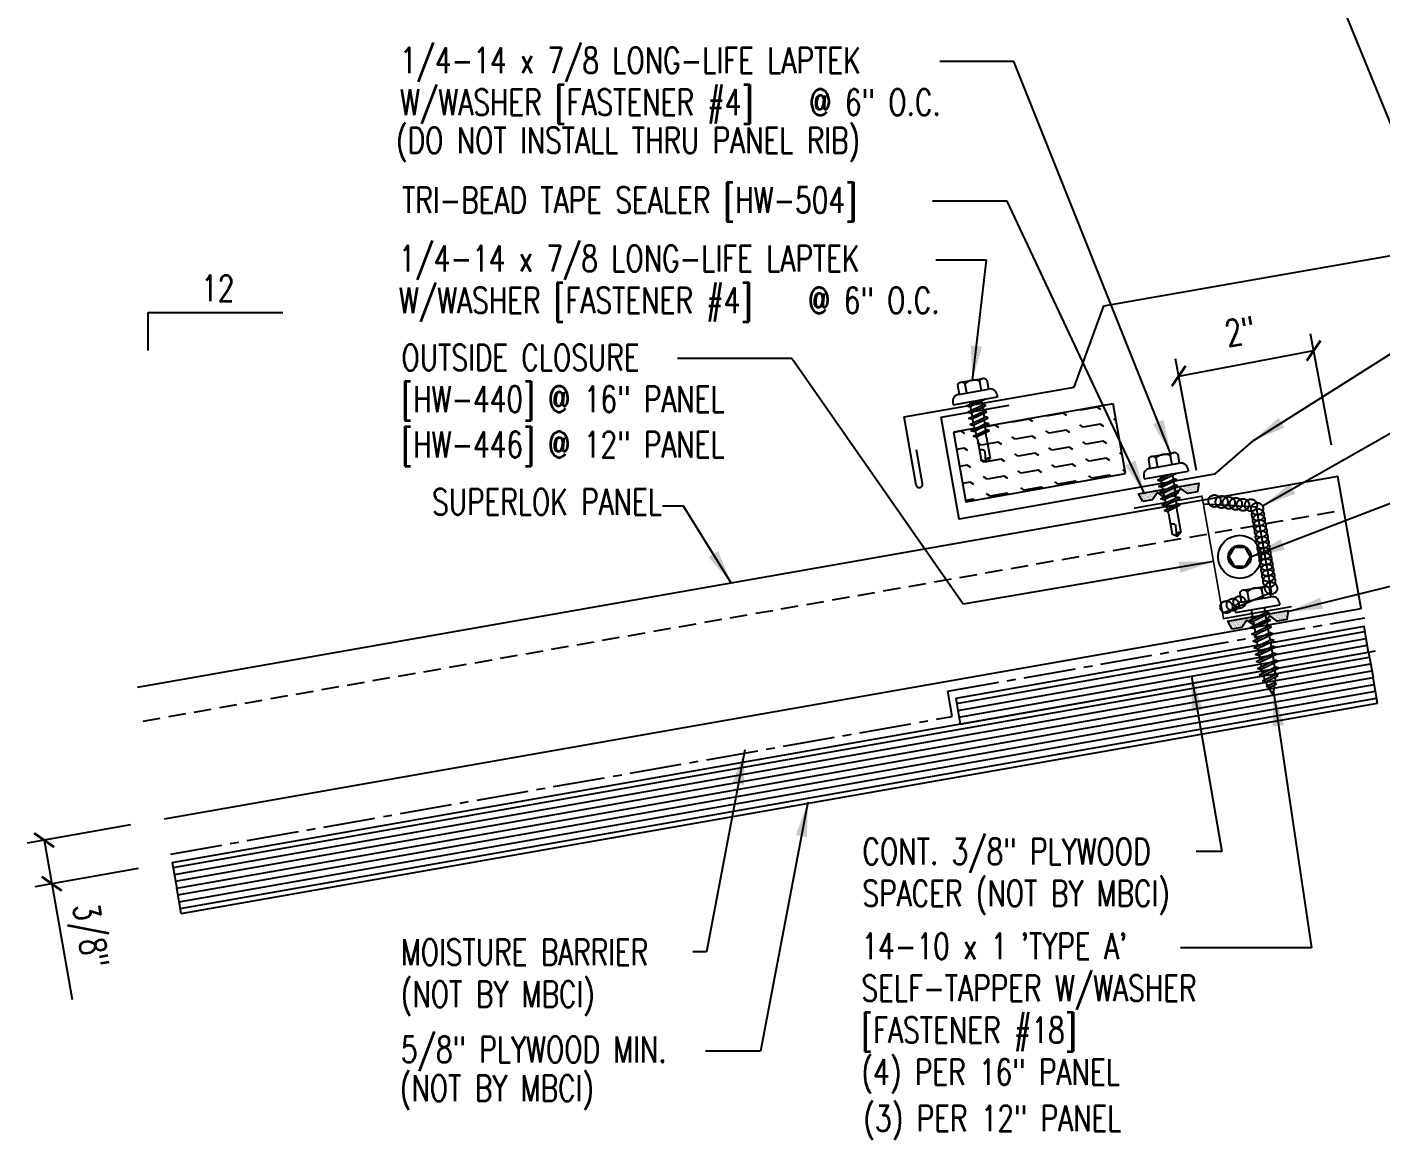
# Model space of a CAD drawing. Header units: inches. Extents: x 7.6 to 41.3, y 10.5 to 35.
# Drawn here: x 7.6 to 27.19, y 10.54 to 26.64 of the extents above; entities that cross this region are included whole.
import ezdxf
from ezdxf.enums import TextEntityAlignment as Align

# ---------------------------------------------------------------- set-up
doc = ezdxf.new("R2010")
doc.units = ezdxf.units.IN
doc.header["$MEASUREMENT"] = 0
for name, pattern in [('CENTER2', [1.125, 0.75, -0.125, 0.125, -0.125]), ('DASH2', [0.1875, 0.125, -0.0625]), ('DOT2', [0.125, 0, -0.125])]:
    doc.linetypes.add(name, pattern=pattern)
for name, color, linetype in [('BARRIER', 253, 'CENTER2'), ('CLO', 3, 'Continuous'), ('DIM', 2, 'Continuous'), ('FASTENER', 9, 'Continuous'), ('MARK', 1, 'Continuous'), ('PANEL', 11, 'Continuous'), ('SEALANT', 253, 'CENTER2'), ('TAPE', 8, 'Continuous'), ('TEXT', 2, 'Continuous'), ('THERMAL', 251, 'Continuous'), ('TRIM', 6, 'Continuous'), ('WOOD', 3, 'Continuous')]:
    doc.layers.add(name, color=color, linetype=linetype)
doc.styles.add('TEXT', font='SIMPLEX', dxfattribs={"width": 0.75, "height": 6})
doc.styles.add('TEXT1', font='ROMANS.shx', dxfattribs={"width": 0.75, "height": 0.375})
doc.dimstyles.new('DETAIL', dxfattribs={"dimscale": 4, "dimtxt": 0.375, "dimasz": 0.0625, "dimexe": 0.0625, "dimexo": 0.125, "dimgap": 0.0625, "dimtad": 1, "dimdec": 4, "dimzin": 3, "dimdsep": 46, "dimlunit": 4, "dimtxsty": 'TEXT1', "dimblk": 'ARCHTICK', "dimcen": 0.0625, "dimclrd": 7, "dimclre": 7, "dimclrt": 2, "dimadec": 0, "dimazin": 0, "dimtfac": 0.59375, "dimtdec": 4, "dimtmove": 0, "dimatfit": 3, "dimfxl": 0, "dimfrac": 2, "dimtolj": 1, "dimtzin": 3, "dimarcsym": 0})
doc.dimstyles.new('DETAIL$7', dxfattribs={"dimscale": 4, "dimtxt": 6, "dimasz": 0.125, "dimexe": 0.0625, "dimexo": 0.125, "dimgap": 0.0625, "dimtad": 1, "dimdec": 5, "dimzin": 3, "dimdsep": 46, "dimlunit": 4, "dimtxsty": 'TEXT', "dimblk": 'ARCHTICK', "dimcen": 0.0625, "dimclrd": 7, "dimclre": 7, "dimclrt": 2, "dimadec": 0, "dimazin": 0, "dimtfac": 0.666667, "dimtdec": 5, "dimtmove": 0, "dimatfit": 3, "dimfxl": 0, "dimfrac": 2, "dimtolj": 1, "dimtzin": 3, "dimarcsym": 0})

# ---------------------------------------------------------------- blocks, each defined once
blk = doc.blocks.new('MB_DW4')
at = {"layer": 'FASTENER'}
for p, q in [((-0.217, 0.305), (-0.217, 0.171)), ((-0.163, 0.337), (0.159, 0.337)), ((-0.108, 0.305), (-0.108, 0.171)), ((0.105, 0.305), (0.105, 0.171)), ((0.214, 0.305), (0.214, 0.171)), ((-0.326, 0.071), (-0.326, 0.037)), ((-0.326, 0.037), (0.322, 0.037)), ((-0.226, 0.171), (0.214, 0.171)), ((-0.141, -0.014), (0.037, 0.037)), ((-0.105, -0.034), (0.137, 0.035)), ((-0.088, 0.037), (-0.088, 0.001)), ((-0.088, 0.037), (0.085, 0.037)), ((0.085, 0.037), (0.134, 0.037)), ((0.085, 0.02), (0.085, -0.041)), ((0.137, 0.035), (0.134, 0.037)), ((0.322, 0.071), (0.322, 0.037)), ((-0.105, -0.034), (-0.141, -0.014)), ((-0.141, -0.105), (0.102, -0.036)), ((-0.105, -0.125), (-0.141, -0.105)), ((-0.141, -0.196), (0.102, -0.127)), ((-0.105, -0.216), (-0.141, -0.196)), ((-0.105, -0.125), (0.137, -0.056)), ((-0.105, -0.216), (0.137, -0.147)), ((-0.088, -0.029), (-0.088, -0.09)), ((-0.088, -0.12), (-0.088, -0.181)), ((0.085, -0.071), (0.085, -0.131)), ((0.085, -0.162), (0.085, -0.211)), ((0.137, -0.056), (0.102, -0.036)), ((0.137, -0.147), (0.102, -0.127)), ((-0.141, -0.287), (0.102, -0.217)), ((-0.105, -0.307), (-0.141, -0.287)), ((-0.141, -0.378), (0.102, -0.308)), ((-0.105, -0.398), (-0.141, -0.378)), ((-0.105, -0.307), (0.137, -0.238)), ((-0.105, -0.398), (0.137, -0.328)), ((-0.084, -0.27), (-0.088, -0.211)), ((-0.078, -0.36), (-0.082, -0.3)), ((-0.071, -0.449), (-0.075, -0.389)), ((0.071, -0.408), (0.075, -0.346)), ((0.077, -0.315), (0.082, -0.253)), ((0.084, -0.223), (0.085, -0.211)), ((0.137, -0.238), (0.102, -0.217)), ((0.137, -0.328), (0.102, -0.308)), ((-0.122, -0.463), (0.089, -0.403)), ((-0.086, -0.483), (-0.122, -0.463)), ((-0.086, -0.483), (0.124, -0.423)), ((-0.066, -0.516), (-0.069, -0.478)), ((-0.066, -0.516), (-0.066, -0.82)), ((0.063, -0.515), (0.068, -0.439)), ((0.063, -0.516), (0.063, -0.82)), ((0.124, -0.423), (0.089, -0.403)), ((-0.003, -0.854), (0.009, -0.714)), ((-0.002, -0.866), (-0.066, -0.82)), ((-0.002, -0.866), (0.063, -0.82))]:
    blk.add_line(p, q, dxfattribs=at)
for centre, radius, start, end in [((-0.163, 0.274), 0.0628, 29.8754, 150.1246), ((-0.002, 0.141), 0.196, 56.9974, 123.0026), ((0.159, 0.274), 0.0628, 29.8754, 150.1246), ((-0.226, 0.071), 0.1, 90, 180), ((0.222, 0.071), 0.1, 0, 90), ((0.073, -0.516), 0.01, 175.9484, 180), ((-0.036, -0.723), 0.0461, 11.1445, 130.906), ((0.039, -0.855), 0.0422, 55.4585, 194.8454)]:
    blk.add_arc(centre, radius, start, end, dxfattribs=at)
blk = doc.blocks.new('*X2')
at = {"color": 0}
for p, q in [((-0.434, 0.135), (-0.434, 0.135)), ((-0.434, 0.123), (-0.434, 0.123)), ((-0.422, 0.141), (-0.422, 0.141)), ((-0.422, 0.129), (-0.422, 0.129)), ((-0.422, 0.117), (-0.422, 0.117)), ((-0.422, 0.105), (-0.422, 0.105)), ((-0.422, 0.094), (-0.422, 0.094)), ((-0.422, 0.082), (-0.422, 0.082)), ((-0.41, 0.135), (-0.41, 0.135)), ((-0.41, 0.123), (-0.41, 0.123)), ((-0.41, 0.111), (-0.41, 0.111)), ((-0.41, 0.1), (-0.41, 0.1)), ((-0.41, 0.088), (-0.41, 0.088)), ((-0.41, 0.076), (-0.41, 0.076)), ((-0.41, 0.064), (-0.41, 0.064)), ((-0.41, 0.053), (-0.41, 0.053)), ((-0.41, 0.041), (-0.41, 0.041)), ((-0.398, 0.141), (-0.398, 0.141)), ((-0.398, 0.129), (-0.398, 0.129)), ((-0.398, 0.117), (-0.398, 0.117)), ((-0.398, 0.105), (-0.398, 0.105)), ((-0.398, 0.094), (-0.398, 0.094)), ((-0.398, 0.082), (-0.398, 0.082)), ((-0.398, 0.07), (-0.398, 0.07)), ((-0.398, 0.059), (-0.398, 0.059)), ((-0.398, 0.047), (-0.398, 0.047)), ((-0.398, 0.035), (-0.398, 0.035)), ((-0.398, 0.023), (-0.398, 0.023)), ((-0.387, 0.135), (-0.387, 0.135)), ((-0.387, 0.123), (-0.387, 0.123)), ((-0.387, 0.111), (-0.387, 0.111)), ((-0.387, 0.1), (-0.387, 0.1)), ((-0.387, 0.088), (-0.387, 0.088)), ((-0.387, 0.076), (-0.387, 0.076)), ((-0.387, 0.064), (-0.387, 0.064)), ((-0.387, 0.053), (-0.387, 0.053)), ((-0.387, 0.041), (-0.387, 0.041)), ((-0.387, 0.029), (-0.387, 0.029)), ((-0.375, 0.141), (-0.375, 0.141)), ((-0.375, 0.129), (-0.375, 0.129)), ((-0.375, 0.117), (-0.375, 0.117)), ((-0.375, 0.105), (-0.375, 0.105)), ((-0.375, 0.094), (-0.375, 0.094)), ((-0.375, 0.082), (-0.375, 0.082)), ((-0.375, 0.07), (-0.375, 0.07)), ((-0.375, 0.059), (-0.375, 0.059)), ((-0.375, 0.047), (-0.375, 0.047)), ((-0.375, 0.035), (-0.375, 0.035)), ((-0.375, 0.023), (-0.375, 0.023)), ((-0.363, 0.135), (-0.363, 0.135)), ((-0.363, 0.123), (-0.363, 0.123)), ((-0.363, 0.111), (-0.363, 0.111)), ((-0.363, 0.1), (-0.363, 0.1)), ((-0.363, 0.088), (-0.363, 0.088)), ((-0.363, 0.076), (-0.363, 0.076)), ((-0.363, 0.064), (-0.363, 0.064)), ((-0.363, 0.053), (-0.363, 0.053)), ((-0.363, 0.041), (-0.363, 0.041)), ((-0.363, 0.029), (-0.363, 0.029)), ((-0.352, 0.141), (-0.352, 0.141)), ((-0.352, 0.129), (-0.352, 0.129)), ((-0.352, 0.117), (-0.352, 0.117)), ((-0.352, 0.105), (-0.352, 0.105)), ((-0.352, 0.094), (-0.352, 0.094)), ((-0.352, 0.082), (-0.352, 0.082)), ((-0.352, 0.07), (-0.352, 0.07)), ((-0.352, 0.059), (-0.352, 0.059)), ((-0.352, 0.047), (-0.352, 0.047)), ((-0.352, 0.035), (-0.352, 0.035)), ((-0.352, 0.023), (-0.352, 0.023)), ((-0.34, 0.135), (-0.34, 0.135)), ((-0.34, 0.123), (-0.34, 0.123)), ((-0.34, 0.111), (-0.34, 0.111)), ((-0.34, 0.1), (-0.34, 0.1)), ((-0.34, 0.088), (-0.34, 0.088)), ((-0.34, 0.076), (-0.34, 0.076)), ((-0.34, 0.064), (-0.34, 0.064)), ((-0.34, 0.053), (-0.34, 0.053)), ((-0.34, 0.041), (-0.34, 0.041)), ((-0.34, 0.029), (-0.34, 0.029)), ((-0.328, 0.141), (-0.328, 0.141)), ((-0.328, 0.129), (-0.328, 0.129)), ((-0.328, 0.117), (-0.328, 0.117)), ((-0.328, 0.105), (-0.328, 0.105)), ((-0.328, 0.094), (-0.328, 0.094)), ((-0.328, 0.082), (-0.328, 0.082)), ((-0.328, 0.07), (-0.328, 0.07)), ((-0.328, 0.059), (-0.328, 0.059)), ((-0.328, 0.047), (-0.328, 0.047)), ((-0.328, 0.035), (-0.328, 0.035)), ((-0.328, 0.023), (-0.328, 0.023)), ((-0.316, 0.135), (-0.316, 0.135)), ((-0.316, 0.123), (-0.316, 0.123)), ((-0.316, 0.111), (-0.316, 0.111)), ((-0.316, 0.1), (-0.316, 0.1)), ((-0.316, 0.088), (-0.316, 0.088)), ((-0.316, 0.076), (-0.316, 0.076)), ((-0.316, 0.064), (-0.316, 0.064)), ((-0.316, 0.053), (-0.316, 0.053)), ((-0.316, 0.041), (-0.316, 0.041)), ((-0.316, 0.029), (-0.316, 0.029)), ((-0.305, 0.141), (-0.305, 0.141)), ((-0.305, 0.129), (-0.305, 0.129)), ((-0.305, 0.117), (-0.305, 0.117)), ((-0.305, 0.105), (-0.305, 0.105)), ((-0.305, 0.094), (-0.305, 0.094)), ((-0.305, 0.082), (-0.305, 0.082)), ((-0.305, 0.07), (-0.305, 0.07)), ((-0.305, 0.059), (-0.305, 0.059)), ((-0.305, 0.047), (-0.305, 0.047)), ((-0.305, 0.035), (-0.305, 0.035)), ((-0.305, 0.023), (-0.305, 0.023)), ((-0.293, 0.135), (-0.293, 0.135)), ((-0.293, 0.123), (-0.293, 0.123)), ((-0.293, 0.111), (-0.293, 0.111)), ((-0.293, 0.1), (-0.293, 0.1)), ((-0.293, 0.088), (-0.293, 0.088)), ((-0.293, 0.076), (-0.293, 0.076)), ((-0.293, 0.064), (-0.293, 0.064)), ((-0.293, 0.053), (-0.293, 0.053)), ((-0.293, 0.041), (-0.293, 0.041)), ((-0.293, 0.029), (-0.293, 0.029)), ((-0.281, 0.141), (-0.281, 0.141)), ((-0.281, 0.129), (-0.281, 0.129)), ((-0.281, 0.117), (-0.281, 0.117)), ((-0.281, 0.105), (-0.281, 0.105)), ((-0.281, 0.094), (-0.281, 0.094)), ((-0.281, 0.082), (-0.281, 0.082)), ((-0.281, 0.07), (-0.281, 0.07)), ((-0.281, 0.059), (-0.281, 0.059)), ((-0.281, 0.047), (-0.281, 0.047)), ((-0.281, 0.035), (-0.281, 0.035)), ((-0.281, 0.023), (-0.281, 0.023)), ((-0.27, 0.135), (-0.27, 0.135)), ((-0.27, 0.123), (-0.27, 0.123)), ((-0.27, 0.111), (-0.27, 0.111)), ((-0.27, 0.1), (-0.27, 0.1)), ((-0.27, 0.088), (-0.27, 0.088)), ((-0.27, 0.076), (-0.27, 0.076)), ((-0.27, 0.064), (-0.27, 0.064)), ((-0.27, 0.053), (-0.27, 0.053)), ((-0.27, 0.041), (-0.27, 0.041)), ((-0.27, 0.029), (-0.27, 0.029)), ((-0.258, 0.141), (-0.258, 0.141)), ((-0.258, 0.129), (-0.258, 0.129)), ((-0.258, 0.117), (-0.258, 0.117)), ((-0.258, 0.105), (-0.258, 0.105)), ((-0.258, 0.094), (-0.258, 0.094)), ((-0.258, 0.082), (-0.258, 0.082)), ((-0.258, 0.07), (-0.258, 0.07)), ((-0.258, 0.059), (-0.258, 0.059)), ((-0.258, 0.047), (-0.258, 0.047)), ((-0.258, 0.035), (-0.258, 0.035)), ((-0.258, 0.023), (-0.258, 0.023)), ((-0.246, 0.135), (-0.246, 0.135)), ((-0.246, 0.123), (-0.246, 0.123)), ((-0.246, 0.111), (-0.246, 0.111)), ((-0.246, 0.1), (-0.246, 0.1)), ((-0.246, 0.088), (-0.246, 0.088)), ((-0.246, 0.076), (-0.246, 0.076)), ((-0.246, 0.064), (-0.246, 0.064)), ((-0.246, 0.053), (-0.246, 0.053)), ((-0.246, 0.041), (-0.246, 0.041)), ((-0.234, 0.141), (-0.234, 0.141)), ((-0.234, 0.129), (-0.234, 0.129)), ((-0.234, 0.117), (-0.234, 0.117)), ((-0.234, 0.105), (-0.234, 0.105)), ((-0.234, 0.094), (-0.234, 0.094)), ((-0.234, 0.082), (-0.234, 0.082)), ((-0.234, 0.07), (-0.234, 0.07)), ((-0.234, 0.059), (-0.234, 0.059)), ((-0.234, 0.047), (-0.234, 0.047)), ((-0.223, 0.135), (-0.223, 0.135)), ((-0.223, 0.123), (-0.223, 0.123)), ((-0.223, 0.111), (-0.223, 0.111)), ((-0.223, 0.1), (-0.223, 0.1)), ((-0.223, 0.088), (-0.223, 0.088)), ((-0.223, 0.076), (-0.223, 0.076)), ((-0.223, 0.064), (-0.223, 0.064)), ((-0.211, 0.141), (-0.211, 0.141)), ((-0.211, 0.129), (-0.211, 0.129)), ((-0.211, 0.117), (-0.211, 0.117)), ((-0.211, 0.105), (-0.211, 0.105)), ((-0.211, 0.094), (-0.211, 0.094)), ((-0.211, 0.082), (-0.211, 0.082)), ((-0.211, 0.07), (-0.211, 0.07)), ((-0.199, 0.135), (-0.199, 0.135)), ((-0.199, 0.123), (-0.199, 0.123)), ((-0.199, 0.111), (-0.199, 0.111)), ((-0.199, 0.1), (-0.199, 0.1)), ((-0.199, 0.088), (-0.199, 0.088)), ((-0.188, 0.141), (-0.188, 0.141)), ((-0.188, 0.129), (-0.188, 0.129)), ((-0.188, 0.117), (-0.188, 0.117)), ((-0.188, 0.105), (-0.188, 0.105)), ((-0.188, 0.094), (-0.188, 0.094)), ((-0.176, 0.135), (-0.176, 0.135)), ((-0.176, 0.123), (-0.176, 0.123)), ((-0.176, 0.111), (-0.176, 0.111)), ((-0.164, 0.141), (-0.164, 0.141)), ((-0.164, 0.129), (-0.164, 0.129)), ((-0.164, 0.117), (-0.164, 0.117)), ((-0.164, 0.105), (-0.164, 0.105)), ((-0.152, 0.135), (-0.152, 0.135)), ((-0.152, 0.123), (-0.152, 0.123)), ((-0.152, 0.111), (-0.152, 0.111)), ((-0.152, 0.1), (-0.152, 0.1)), ((-0.141, 0.141), (-0.141, 0.141)), ((-0.141, 0.129), (-0.141, 0.129)), ((-0.141, 0.117), (-0.141, 0.117)), ((-0.141, 0.105), (-0.141, 0.105)), ((-0.141, 0.094), (-0.141, 0.094)), ((-0.141, 0.082), (-0.141, 0.082)), ((-0.129, 0.135), (-0.129, 0.135)), ((-0.129, 0.123), (-0.129, 0.123)), ((-0.129, 0.111), (-0.129, 0.111)), ((-0.129, 0.1), (-0.129, 0.1)), ((-0.129, 0.088), (-0.129, 0.088)), ((-0.129, 0.076), (-0.129, 0.076)), ((-0.117, 0.141), (-0.117, 0.141)), ((-0.117, 0.129), (-0.117, 0.129)), ((-0.117, 0.117), (-0.117, 0.117)), ((-0.117, 0.105), (-0.117, 0.105)), ((-0.117, 0.094), (-0.117, 0.094)), ((-0.117, 0.082), (-0.117, 0.082)), ((-0.117, 0.07), (-0.117, 0.07)), ((-0.117, 0.059), (-0.117, 0.059)), ((-0.105, 0.135), (-0.105, 0.135)), ((-0.105, 0.123), (-0.105, 0.123)), ((-0.105, 0.111), (-0.105, 0.111)), ((-0.105, 0.1), (-0.105, 0.1)), ((-0.105, 0.088), (-0.105, 0.088)), ((-0.105, 0.076), (-0.105, 0.076)), ((-0.105, 0.064), (-0.105, 0.064)), ((-0.105, 0.053), (-0.105, 0.053)), ((-0.094, 0.141), (-0.094, 0.141)), ((-0.094, 0.129), (-0.094, 0.129)), ((-0.094, 0.117), (-0.094, 0.117)), ((-0.094, 0.105), (-0.094, 0.105)), ((-0.094, 0.094), (-0.094, 0.094)), ((-0.094, 0.082), (-0.094, 0.082)), ((-0.094, 0.07), (-0.094, 0.07)), ((-0.094, 0.059), (-0.094, 0.059)), ((-0.094, 0.047), (-0.094, 0.047)), ((-0.094, 0.035), (-0.094, 0.035)), ((-0.082, 0.135), (-0.082, 0.135)), ((-0.082, 0.123), (-0.082, 0.123)), ((-0.082, 0.111), (-0.082, 0.111)), ((-0.082, 0.1), (-0.082, 0.1)), ((-0.082, 0.088), (-0.082, 0.088)), ((-0.082, 0.076), (-0.082, 0.076)), ((-0.082, 0.064), (-0.082, 0.064)), ((-0.082, 0.053), (-0.082, 0.053)), ((-0.082, 0.041), (-0.082, 0.041)), ((-0.082, 0.029), (-0.082, 0.029)), ((-0.07, 0.141), (-0.07, 0.141)), ((-0.07, 0.129), (-0.07, 0.129)), ((-0.07, 0.117), (-0.07, 0.117)), ((-0.07, 0.105), (-0.07, 0.105)), ((-0.07, 0.094), (-0.07, 0.094)), ((-0.07, 0.082), (-0.07, 0.082)), ((-0.07, 0.07), (-0.07, 0.07)), ((-0.07, 0.059), (-0.07, 0.059)), ((-0.07, 0.047), (-0.07, 0.047)), ((-0.07, 0.035), (-0.07, 0.035)), ((-0.07, 0.023), (-0.07, 0.023)), ((-0.059, 0.135), (-0.059, 0.135)), ((-0.059, 0.123), (-0.059, 0.123)), ((-0.059, 0.111), (-0.059, 0.111)), ((-0.059, 0.1), (-0.059, 0.1)), ((-0.059, 0.088), (-0.059, 0.088)), ((-0.059, 0.076), (-0.059, 0.076)), ((-0.059, 0.064), (-0.059, 0.064)), ((-0.059, 0.053), (-0.059, 0.053)), ((-0.059, 0.041), (-0.059, 0.041)), ((-0.059, 0.029), (-0.059, 0.029)), ((-0.047, 0.141), (-0.047, 0.141)), ((-0.047, 0.129), (-0.047, 0.129)), ((-0.047, 0.117), (-0.047, 0.117)), ((-0.047, 0.105), (-0.047, 0.105)), ((-0.047, 0.094), (-0.047, 0.094)), ((-0.047, 0.082), (-0.047, 0.082)), ((-0.047, 0.07), (-0.047, 0.07)), ((-0.047, 0.059), (-0.047, 0.059)), ((-0.047, 0.047), (-0.047, 0.047)), ((-0.047, 0.035), (-0.047, 0.035)), ((-0.047, 0.023), (-0.047, 0.023)), ((-0.035, 0.135), (-0.035, 0.135)), ((-0.035, 0.123), (-0.035, 0.123)), ((-0.035, 0.111), (-0.035, 0.111)), ((-0.035, 0.1), (-0.035, 0.1)), ((-0.035, 0.088), (-0.035, 0.088)), ((-0.035, 0.076), (-0.035, 0.076)), ((-0.035, 0.064), (-0.035, 0.064)), ((-0.035, 0.053), (-0.035, 0.053)), ((-0.035, 0.041), (-0.035, 0.041)), ((-0.035, 0.029), (-0.035, 0.029)), ((-0.023, 0.141), (-0.023, 0.141)), ((-0.023, 0.129), (-0.023, 0.129)), ((-0.023, 0.117), (-0.023, 0.117)), ((-0.023, 0.105), (-0.023, 0.105)), ((-0.023, 0.094), (-0.023, 0.094)), ((-0.023, 0.082), (-0.023, 0.082)), ((-0.023, 0.07), (-0.023, 0.07)), ((-0.023, 0.059), (-0.023, 0.059)), ((-0.023, 0.047), (-0.023, 0.047)), ((-0.023, 0.035), (-0.023, 0.035)), ((-0.023, 0.023), (-0.023, 0.023)), ((-0.012, 0.135), (-0.012, 0.135)), ((-0.012, 0.123), (-0.012, 0.123)), ((-0.012, 0.111), (-0.012, 0.111)), ((-0.012, 0.1), (-0.012, 0.1)), ((-0.012, 0.088), (-0.012, 0.088)), ((-0.012, 0.076), (-0.012, 0.076)), ((-0.012, 0.064), (-0.012, 0.064)), ((-0.012, 0.053), (-0.012, 0.053)), ((-0.012, 0.041), (-0.012, 0.041)), ((-0.012, 0.029), (-0.012, 0.029)), ((0, 0.141), (0, 0.141)), ((0, 0.129), (0, 0.129)), ((0, 0.117), (0, 0.117)), ((0, 0.105), (0, 0.105)), ((0, 0.094), (0, 0.094)), ((0, 0.082), (0, 0.082)), ((0, 0.07), (0, 0.07)), ((0, 0.059), (0, 0.059)), ((0, 0.047), (0, 0.047)), ((0, 0.035), (0, 0.035)), ((0, 0.023), (0, 0.023)), ((0.012, 0.135), (0.012, 0.135)), ((0.012, 0.123), (0.012, 0.123)), ((0.012, 0.111), (0.012, 0.111)), ((0.012, 0.1), (0.012, 0.1)), ((0.012, 0.088), (0.012, 0.088)), ((0.012, 0.076), (0.012, 0.076)), ((0.012, 0.064), (0.012, 0.064)), ((0.012, 0.053), (0.012, 0.053)), ((0.012, 0.041), (0.012, 0.041)), ((0.012, 0.029), (0.012, 0.029)), ((0.023, 0.141), (0.023, 0.141)), ((0.023, 0.129), (0.023, 0.129)), ((0.023, 0.117), (0.023, 0.117)), ((0.023, 0.105), (0.023, 0.105)), ((0.023, 0.094), (0.023, 0.094)), ((0.023, 0.082), (0.023, 0.082)), ((0.023, 0.07), (0.023, 0.07)), ((0.023, 0.059), (0.023, 0.059)), ((0.023, 0.047), (0.023, 0.047)), ((0.023, 0.035), (0.023, 0.035)), ((0.023, 0.023), (0.023, 0.023)), ((0.035, 0.135), (0.035, 0.135)), ((0.035, 0.123), (0.035, 0.123)), ((0.035, 0.111), (0.035, 0.111)), ((0.035, 0.1), (0.035, 0.1)), ((0.035, 0.088), (0.035, 0.088)), ((0.035, 0.076), (0.035, 0.076)), ((0.035, 0.064), (0.035, 0.064)), ((0.035, 0.053), (0.035, 0.053)), ((0.035, 0.041), (0.035, 0.041)), ((0.035, 0.029), (0.035, 0.029)), ((0.047, 0.141), (0.047, 0.141)), ((0.047, 0.129), (0.047, 0.129)), ((0.047, 0.117), (0.047, 0.117)), ((0.047, 0.105), (0.047, 0.105)), ((0.047, 0.094), (0.047, 0.094)), ((0.047, 0.082), (0.047, 0.082)), ((0.047, 0.07), (0.047, 0.07)), ((0.047, 0.059), (0.047, 0.059)), ((0.047, 0.047), (0.047, 0.047)), ((0.047, 0.035), (0.047, 0.035)), ((0.047, 0.023), (0.047, 0.023)), ((0.059, 0.135), (0.059, 0.135)), ((0.059, 0.123), (0.059, 0.123)), ((0.059, 0.111), (0.059, 0.111)), ((0.059, 0.1), (0.059, 0.1)), ((0.059, 0.088), (0.059, 0.088)), ((0.059, 0.076), (0.059, 0.076)), ((0.059, 0.064), (0.059, 0.064)), ((0.059, 0.053), (0.059, 0.053)), ((0.059, 0.041), (0.059, 0.041)), ((0.059, 0.029), (0.059, 0.029)), ((0.07, 0.141), (0.07, 0.141)), ((0.07, 0.129), (0.07, 0.129)), ((0.07, 0.117), (0.07, 0.117)), ((0.07, 0.105), (0.07, 0.105)), ((0.07, 0.094), (0.07, 0.094)), ((0.07, 0.082), (0.07, 0.082)), ((0.07, 0.07), (0.07, 0.07)), ((0.07, 0.059), (0.07, 0.059)), ((0.07, 0.047), (0.07, 0.047)), ((0.07, 0.035), (0.07, 0.035)), ((0.07, 0.023), (0.07, 0.023)), ((0.082, 0.135), (0.082, 0.135)), ((0.082, 0.123), (0.082, 0.123)), ((0.082, 0.111), (0.082, 0.111)), ((0.082, 0.1), (0.082, 0.1)), ((0.082, 0.088), (0.082, 0.088)), ((0.082, 0.076), (0.082, 0.076)), ((0.082, 0.064), (0.082, 0.064)), ((0.082, 0.053), (0.082, 0.053)), ((0.082, 0.041), (0.082, 0.041)), ((0.082, 0.029), (0.082, 0.029)), ((0.094, 0.141), (0.094, 0.141)), ((0.094, 0.129), (0.094, 0.129)), ((0.094, 0.117), (0.094, 0.117)), ((0.094, 0.105), (0.094, 0.105)), ((0.094, 0.094), (0.094, 0.094)), ((0.094, 0.082), (0.094, 0.082)), ((0.094, 0.07), (0.094, 0.07)), ((0.094, 0.059), (0.094, 0.059)), ((0.094, 0.047), (0.094, 0.047)), ((0.094, 0.035), (0.094, 0.035)), ((0.105, 0.135), (0.105, 0.135)), ((0.105, 0.123), (0.105, 0.123)), ((0.105, 0.111), (0.105, 0.111)), ((0.105, 0.1), (0.105, 0.1)), ((0.105, 0.088), (0.105, 0.088)), ((0.105, 0.076), (0.105, 0.076)), ((0.105, 0.064), (0.105, 0.064)), ((0.105, 0.053), (0.105, 0.053)), ((0.117, 0.141), (0.117, 0.141)), ((0.117, 0.129), (0.117, 0.129)), ((0.117, 0.117), (0.117, 0.117)), ((0.117, 0.105), (0.117, 0.105)), ((0.117, 0.094), (0.117, 0.094)), ((0.117, 0.082), (0.117, 0.082)), ((0.117, 0.07), (0.117, 0.07)), ((0.117, 0.059), (0.117, 0.059)), ((0.129, 0.135), (0.129, 0.135)), ((0.129, 0.123), (0.129, 0.123)), ((0.129, 0.111), (0.129, 0.111)), ((0.129, 0.1), (0.129, 0.1)), ((0.129, 0.088), (0.129, 0.088)), ((0.129, 0.076), (0.129, 0.076)), ((0.141, 0.141), (0.141, 0.141)), ((0.141, 0.129), (0.141, 0.129)), ((0.141, 0.117), (0.141, 0.117)), ((0.141, 0.105), (0.141, 0.105)), ((0.141, 0.094), (0.141, 0.094)), ((0.141, 0.082), (0.141, 0.082)), ((0.152, 0.135), (0.152, 0.135)), ((0.152, 0.123), (0.152, 0.123)), ((0.152, 0.111), (0.152, 0.111)), ((0.152, 0.1), (0.152, 0.1)), ((0.164, 0.141), (0.164, 0.141)), ((0.164, 0.129), (0.164, 0.129)), ((0.164, 0.117), (0.164, 0.117)), ((0.164, 0.105), (0.164, 0.105)), ((0.176, 0.135), (0.176, 0.135)), ((0.176, 0.123), (0.176, 0.123)), ((0.176, 0.111), (0.176, 0.111)), ((0.188, 0.141), (0.188, 0.141)), ((0.188, 0.129), (0.188, 0.129)), ((0.188, 0.117), (0.188, 0.117)), ((0.188, 0.105), (0.188, 0.105)), ((0.188, 0.094), (0.188, 0.094)), ((0.199, 0.135), (0.199, 0.135)), ((0.199, 0.123), (0.199, 0.123)), ((0.199, 0.111), (0.199, 0.111)), ((0.199, 0.1), (0.199, 0.1)), ((0.199, 0.088), (0.199, 0.088)), ((0.211, 0.141), (0.211, 0.141)), ((0.211, 0.129), (0.211, 0.129)), ((0.211, 0.117), (0.211, 0.117)), ((0.211, 0.105), (0.211, 0.105)), ((0.211, 0.094), (0.211, 0.094)), ((0.211, 0.082), (0.211, 0.082)), ((0.211, 0.07), (0.211, 0.07)), ((0.223, 0.135), (0.223, 0.135)), ((0.223, 0.123), (0.223, 0.123)), ((0.223, 0.111), (0.223, 0.111)), ((0.223, 0.1), (0.223, 0.1)), ((0.223, 0.088), (0.223, 0.088)), ((0.223, 0.076), (0.223, 0.076)), ((0.223, 0.064), (0.223, 0.064)), ((0.234, 0.141), (0.234, 0.141)), ((0.234, 0.129), (0.234, 0.129)), ((0.234, 0.117), (0.234, 0.117)), ((0.234, 0.105), (0.234, 0.105)), ((0.234, 0.094), (0.234, 0.094)), ((0.234, 0.082), (0.234, 0.082)), ((0.234, 0.07), (0.234, 0.07)), ((0.234, 0.059), (0.234, 0.059)), ((0.234, 0.047), (0.234, 0.047)), ((0.246, 0.135), (0.246, 0.135)), ((0.246, 0.123), (0.246, 0.123)), ((0.246, 0.111), (0.246, 0.111)), ((0.246, 0.1), (0.246, 0.1)), ((0.246, 0.088), (0.246, 0.088)), ((0.246, 0.076), (0.246, 0.076)), ((0.246, 0.064), (0.246, 0.064)), ((0.246, 0.053), (0.246, 0.053)), ((0.246, 0.041), (0.246, 0.041)), ((0.258, 0.141), (0.258, 0.141)), ((0.258, 0.129), (0.258, 0.129)), ((0.258, 0.117), (0.258, 0.117)), ((0.258, 0.105), (0.258, 0.105)), ((0.258, 0.094), (0.258, 0.094)), ((0.258, 0.082), (0.258, 0.082)), ((0.258, 0.07), (0.258, 0.07)), ((0.258, 0.059), (0.258, 0.059)), ((0.258, 0.047), (0.258, 0.047)), ((0.258, 0.035), (0.258, 0.035)), ((0.258, 0.023), (0.258, 0.023)), ((0.27, 0.135), (0.27, 0.135)), ((0.27, 0.123), (0.27, 0.123)), ((0.27, 0.111), (0.27, 0.111)), ((0.27, 0.1), (0.27, 0.1)), ((0.27, 0.088), (0.27, 0.088)), ((0.27, 0.076), (0.27, 0.076)), ((0.27, 0.064), (0.27, 0.064)), ((0.27, 0.053), (0.27, 0.053)), ((0.27, 0.041), (0.27, 0.041)), ((0.27, 0.029), (0.27, 0.029)), ((0.281, 0.141), (0.281, 0.141)), ((0.281, 0.129), (0.281, 0.129)), ((0.281, 0.117), (0.281, 0.117)), ((0.281, 0.105), (0.281, 0.105)), ((0.281, 0.094), (0.281, 0.094)), ((0.281, 0.082), (0.281, 0.082)), ((0.281, 0.07), (0.281, 0.07)), ((0.281, 0.059), (0.281, 0.059)), ((0.281, 0.047), (0.281, 0.047)), ((0.281, 0.035), (0.281, 0.035)), ((0.281, 0.023), (0.281, 0.023)), ((0.293, 0.135), (0.293, 0.135)), ((0.293, 0.123), (0.293, 0.123)), ((0.293, 0.111), (0.293, 0.111)), ((0.293, 0.1), (0.293, 0.1)), ((0.293, 0.088), (0.293, 0.088)), ((0.293, 0.076), (0.293, 0.076)), ((0.293, 0.064), (0.293, 0.064)), ((0.293, 0.053), (0.293, 0.053)), ((0.293, 0.041), (0.293, 0.041)), ((0.293, 0.029), (0.293, 0.029)), ((0.305, 0.141), (0.305, 0.141)), ((0.305, 0.129), (0.305, 0.129)), ((0.305, 0.117), (0.305, 0.117)), ((0.305, 0.105), (0.305, 0.105)), ((0.305, 0.094), (0.305, 0.094)), ((0.305, 0.082), (0.305, 0.082)), ((0.305, 0.07), (0.305, 0.07)), ((0.305, 0.059), (0.305, 0.059)), ((0.305, 0.047), (0.305, 0.047)), ((0.305, 0.035), (0.305, 0.035)), ((0.305, 0.023), (0.305, 0.023)), ((0.316, 0.135), (0.316, 0.135)), ((0.316, 0.123), (0.316, 0.123)), ((0.316, 0.111), (0.316, 0.111)), ((0.316, 0.1), (0.316, 0.1)), ((0.316, 0.088), (0.316, 0.088)), ((0.316, 0.076), (0.316, 0.076)), ((0.316, 0.064), (0.316, 0.064)), ((0.316, 0.053), (0.316, 0.053)), ((0.316, 0.041), (0.316, 0.041)), ((0.316, 0.029), (0.316, 0.029)), ((0.328, 0.141), (0.328, 0.141)), ((0.328, 0.129), (0.328, 0.129)), ((0.328, 0.117), (0.328, 0.117)), ((0.328, 0.105), (0.328, 0.105)), ((0.328, 0.094), (0.328, 0.094)), ((0.328, 0.082), (0.328, 0.082)), ((0.328, 0.07), (0.328, 0.07)), ((0.328, 0.059), (0.328, 0.059)), ((0.328, 0.047), (0.328, 0.047)), ((0.328, 0.035), (0.328, 0.035)), ((0.328, 0.023), (0.328, 0.023)), ((0.34, 0.135), (0.34, 0.135)), ((0.34, 0.123), (0.34, 0.123)), ((0.34, 0.111), (0.34, 0.111)), ((0.34, 0.1), (0.34, 0.1)), ((0.34, 0.088), (0.34, 0.088)), ((0.34, 0.076), (0.34, 0.076)), ((0.34, 0.064), (0.34, 0.064)), ((0.34, 0.053), (0.34, 0.053)), ((0.34, 0.041), (0.34, 0.041)), ((0.34, 0.029), (0.34, 0.029)), ((0.352, 0.141), (0.352, 0.141)), ((0.352, 0.129), (0.352, 0.129)), ((0.352, 0.117), (0.352, 0.117)), ((0.352, 0.105), (0.352, 0.105)), ((0.352, 0.094), (0.352, 0.094)), ((0.352, 0.082), (0.352, 0.082)), ((0.352, 0.07), (0.352, 0.07)), ((0.352, 0.059), (0.352, 0.059)), ((0.352, 0.047), (0.352, 0.047)), ((0.352, 0.035), (0.352, 0.035)), ((0.352, 0.023), (0.352, 0.023)), ((0.363, 0.135), (0.363, 0.135)), ((0.363, 0.123), (0.363, 0.123)), ((0.363, 0.111), (0.363, 0.111)), ((0.363, 0.1), (0.363, 0.1)), ((0.363, 0.088), (0.363, 0.088)), ((0.363, 0.076), (0.363, 0.076)), ((0.363, 0.064), (0.363, 0.064)), ((0.363, 0.053), (0.363, 0.053)), ((0.363, 0.041), (0.363, 0.041)), ((0.363, 0.029), (0.363, 0.029)), ((0.375, 0.141), (0.375, 0.141)), ((0.375, 0.129), (0.375, 0.129)), ((0.375, 0.117), (0.375, 0.117)), ((0.375, 0.105), (0.375, 0.105)), ((0.375, 0.094), (0.375, 0.094)), ((0.375, 0.082), (0.375, 0.082)), ((0.375, 0.07), (0.375, 0.07)), ((0.375, 0.059), (0.375, 0.059)), ((0.375, 0.047), (0.375, 0.047)), ((0.375, 0.035), (0.375, 0.035)), ((0.375, 0.023), (0.375, 0.023)), ((0.387, 0.135), (0.387, 0.135)), ((0.387, 0.123), (0.387, 0.123)), ((0.387, 0.111), (0.387, 0.111)), ((0.387, 0.1), (0.387, 0.1)), ((0.387, 0.088), (0.387, 0.088)), ((0.387, 0.076), (0.387, 0.076)), ((0.387, 0.064), (0.387, 0.064)), ((0.387, 0.053), (0.387, 0.053)), ((0.387, 0.041), (0.387, 0.041)), ((0.387, 0.029), (0.387, 0.029)), ((0.398, 0.141), (0.398, 0.141)), ((0.398, 0.129), (0.398, 0.129)), ((0.398, 0.117), (0.398, 0.117)), ((0.398, 0.105), (0.398, 0.105)), ((0.398, 0.094), (0.398, 0.094)), ((0.398, 0.082), (0.398, 0.082)), ((0.398, 0.07), (0.398, 0.07)), ((0.398, 0.059), (0.398, 0.059)), ((0.398, 0.047), (0.398, 0.047)), ((0.398, 0.035), (0.398, 0.035)), ((0.398, 0.023), (0.398, 0.023)), ((0.41, 0.135), (0.41, 0.135)), ((0.41, 0.123), (0.41, 0.123)), ((0.41, 0.111), (0.41, 0.111)), ((0.41, 0.1), (0.41, 0.1)), ((0.41, 0.088), (0.41, 0.088)), ((0.41, 0.076), (0.41, 0.076)), ((0.41, 0.064), (0.41, 0.064)), ((0.41, 0.053), (0.41, 0.053)), ((0.41, 0.041), (0.41, 0.041)), ((0.422, 0.141), (0.422, 0.141)), ((0.422, 0.129), (0.422, 0.129)), ((0.422, 0.117), (0.422, 0.117)), ((0.422, 0.105), (0.422, 0.105)), ((0.422, 0.094), (0.422, 0.094)), ((0.422, 0.082), (0.422, 0.082)), ((0.434, 0.135), (0.434, 0.135)), ((0.434, 0.123), (0.434, 0.123))]:
    blk.add_line(p, q, dxfattribs=at)
blk = doc.blocks.new('MB_DBTAP')
at = {"layer": 'TAPE', "color": 9}
blk.add_lwpolyline([(-0.403, 0.018), (-0.442, 0.141), (0.442, 0.141), (0.403, 0.018), (0.26, 0.018), (0.17, 0.109), (0.079, 0.018), (0, 0.018), (-0.079, 0.018), (-0.17, 0.109), (-0.26, 0.018)], close=True, dxfattribs=at)
at = {"layer": 'TAPE', "color": 251}
blk.add_blockref('*X2', (0, 0), dxfattribs=at)
blk = doc.blocks.new('MB_516W')
blk.add_lwpolyline([(-0.078, 0.135), (-0.156, 0), (-0.078, -0.135), (0.078, -0.135), (0.156, 0), (0.078, 0.135)], close=True)
for radius in [0.312, 0.166]:
    blk.add_circle((0, 0), radius)
blk = doc.blocks.new('FD-F4')
at = {"layer": 'TEXT', "style": 'TEXT1', "width": 0.75}
for s, p in [('1/4-14 x 7/8 LONG-LIFE LAPTEK', (0.0047, -0.0408)), ('W/WASHER [FASTENER #4]', (0.0047, -0.1926))]:
    blk.add_text(s, height=0.09375, dxfattribs=at).set_placement(p)
blk.add_attdef('(QUANTITY)', (1.4847, -0.1926), '', height=0.0938, dxfattribs=at)
at = {"layer": 'TEXT', "style": 'TEXT1', "flags": 1}
for tag, p in [('Color', (0.0624, -0.4349)), ('Calc', (0.0624, -0.4349)), ('Opt1', (0.0624, -0.4349)), ('Opt2', (0.0624, -0.4349)), ('Opt3', (0.0624, -0.4349)), ('Description', (0.0624, -0.4349)), ('Multiple', (0.0624, -0.4349)), ('Part', (0.0624, -0.4349)), ('Spare1', (0.0624, -0.6224)), ('Spare2', (0.0624, -0.6224)), ('Spare3', (0.0624, -0.6224)), ('Spare4', (0.0624, -0.6224)), ('Spare5', (0.0624, -0.6224)), ('Spare6', (0.0624, -0.6224)), ('Spare7', (0.0624, -0.6224)), ('Spare8', (0.0624, -0.6224)), ('Spare9', (0.0624, -0.6224)), ('Spare10', (0.0624, -0.6224))]:
    blk.add_attdef(tag, p, '', height=0.0938, dxfattribs=at)
blk = doc.blocks.new('_ArchTick')
at = {"color": 0, "linetype": 'ByBlock', "const_width": 0.15}
blk.add_lwpolyline([(-0.5, -0.5), (0.5, 0.5)], dxfattribs=at)
blk = doc.blocks.new('*D15')
at = {"layer": 'DEFPOINTS', "color": 0}
for p in [(26.219, 21.96), (26.568, 20.103), (24.615, 19.737)]:
    blk.add_point(p, dxfattribs=at)
at = {"layer": 'DIM', "color": 7, "lineweight": -2}
for p, q in [((26.475, 20.594), (26.173, 22.205)), ((24.267, 21.593), (26.219, 21.96)), ((24.523, 20.228), (24.221, 21.839))]:
    blk.add_line(p, q, dxfattribs=at)
at = {"layer": 'DIM', "color": 7, "lineweight": -2, "xscale": 0.25, "yscale": 0.25, "zscale": 0.25}
for p, rotation in [((26.219, 21.96), 10.62576905230497), ((24.267, 21.593), 190.6257690523049)]:
    blk.add_blockref('_ArchTick', p, dxfattribs=dict(at, rotation=rotation))
at = {"layer": 'DIM', "color": 2, "insert": (25.156, 22.242), "char_height": 0.375, "attachment_point": 5, "rotation": 10.6258, "style": 'TEXT1'}
blk.add_mtext('\\A1;2"', dxfattribs=at)
blk = doc.blocks.new('slopl1')
at = {"layer": 'MARK', "color": 6}
blk.add_lwpolyline([(0, 0), (0, 0.1368), (0.4871, 0.1368)], dxfattribs=at)
at = {"layer": 'MARK', "color": 2, "style": 'TEXT1', "width": 0.75}
blk.add_text('12', height=0.09375, dxfattribs=at).set_placement((0.1909, 0.1779))
blk.add_attdef('SLOPL1', text='', height=0.0938, dxfattribs=at).set_placement((-0.0549, 0.0243), align=Align.RIGHT)
blk = doc.blocks.new('FD-F18')
at = {"layer": 'TEXT', "style": 'TEXT1', "width": 0.75}
for s, p in [("14-10 x 1 'TYPE A'", (0.0047, -0.0408)), ('SELF-TAPPER W/WASHER', (0.0047, -0.1926)), ('[FASTENER #18]', (0.0047, -0.3444))]:
    blk.add_text(s, height=0.09375, dxfattribs=at).set_placement(p)
blk.add_attdef('(QUANTITY)', (0.0047, -0.4962), '', height=0.0938, dxfattribs=at)
at = {"layer": 'TEXT', "style": 'TEXT1', "flags": 1}
for tag, p in [('Color', (0.0311, -0.7246)), ('Calc', (0.0311, -0.7246)), ('Opt1', (0.0311, -0.7246)), ('Opt2', (0.0311, -0.7246)), ('Opt3', (0.0311, -0.7246)), ('Description', (0.0311, -0.7246)), ('Multiple', (0.0311, -0.7246)), ('Part', (0.0311, -0.7246)), ('Spare1', (0.0311, -0.9121)), ('Spare2', (0.0311, -0.9121)), ('Spare3', (0.0311, -0.9121)), ('Spare4', (0.0311, -0.9121)), ('Spare5', (0.0311, -0.9121)), ('Spare6', (0.0311, -0.9121)), ('Spare7', (0.0311, -0.9121)), ('Spare8', (0.0311, -0.9121)), ('Spare9', (0.0311, -0.9121)), ('Spare10', (0.0311, -0.9121))]:
    blk.add_attdef(tag, p, '', height=0.0938, dxfattribs=at)
blk = doc.blocks.new('A$C2160613D')
at = {"color": 9}
for p, q in [((-0.321, 0.13), (-0.072, 0.251)), ((-0.29, 0.287), (-0.267, 0.156)), ((-0.279, 0.115), (-0.029, 0.236)), ((-0.103, 0.32), (-0.09, 0.243)), ((-0.084, 0.21), (-0.072, 0.144)), ((-0.029, 0.236), (-0.072, 0.251)), ((-0.279, 0.115), (-0.321, 0.13)), ((-0.304, 0.032), (-0.054, 0.153)), ((-0.262, 0.017), (-0.304, 0.032)), ((-0.287, -0.067), (-0.037, 0.055)), ((-0.262, 0.017), (-0.012, 0.138)), ((-0.261, 0.124), (-0.25, 0.058)), ((-0.244, -0.082), (0.005, 0.04)), ((-0.244, 0.025), (-0.232, -0.04)), ((-0.066, 0.112), (-0.055, 0.046)), ((-0.012, 0.138), (-0.054, 0.153)), ((-0.049, 0.013), (-0.037, -0.053)), ((0.005, 0.04), (-0.037, 0.055)), ((-0.244, -0.082), (-0.287, -0.067)), ((-0.269, -0.165), (-0.02, -0.044)), ((-0.227, -0.18), (-0.269, -0.165)), ((-0.252, -0.264), (-0.002, -0.142)), ((-0.227, -0.18), (0.023, -0.059)), ((-0.227, -0.073), (-0.215, -0.139)), ((-0.21, -0.279), (0.04, -0.157)), ((-0.209, -0.172), (-0.198, -0.237)), ((-0.032, -0.085), (-0.02, -0.151)), ((0.023, -0.059), (-0.02, -0.044)), ((-0.014, -0.184), (-0.003, -0.25)), ((0.04, -0.157), (-0.002, -0.142)), ((-0.21, -0.279), (-0.252, -0.264)), ((-0.235, -0.362), (0.015, -0.241)), ((-0.192, -0.377), (-0.235, -0.362)), ((-0.217, -0.461), (0.032, -0.339)), ((-0.192, -0.377), (0.058, -0.256)), ((-0.192, -0.27), (-0.18, -0.336)), ((-0.175, -0.476), (0.075, -0.354)), ((-0.174, -0.369), (-0.163, -0.434)), ((0.003, -0.282), (0.015, -0.348)), ((0.058, -0.256), (0.015, -0.241)), ((0.02, -0.381), (0.032, -0.446)), ((0.075, -0.354), (0.032, -0.339)), ((-0.175, -0.476), (-0.217, -0.461)), ((-0.2, -0.561), (0.05, -0.44)), ((-0.157, -0.576), (-0.2, -0.561)), ((-0.174, -0.656), (0.062, -0.541)), ((-0.157, -0.576), (0.093, -0.455)), ((-0.157, -0.469), (-0.145, -0.535)), ((-0.131, -0.67), (0.105, -0.556)), ((0.093, -0.455), (0.05, -0.44)), ((0.105, -0.556), (0.062, -0.541)), ((-0.131, -0.67), (-0.174, -0.656)), ((-0.126, -0.739), (0.057, -0.651)), ((-0.084, -0.754), (-0.126, -0.739)), ((-0.084, -0.754), (0.099, -0.665)), ((-0.073, -0.823), (0.034, -0.769)), ((0.076, -0.784), (0.034, -0.769)), ((0.099, -0.665), (0.057, -0.651)), ((-0.031, -0.838), (-0.073, -0.823)), ((-0.031, -0.838), (0.076, -0.784))]:
    blk.add_line(p, q, dxfattribs=at)
for centre, start, end in [((0.739, -0.397), 190.9696, 195.1765), ((-0.836, -0.675), 8.2537, 12.5109), ((-0.836, -0.675), 1.6648, 6.0901), ((0.739, -0.397), 197.255, 201.3837), ((0.739, -0.397), 203.4363, 207.6723), ((-0.836, -0.675), 353.5473, 359.3968), ((0.739, -0.397), 209.1495, 216.7351), ((-0.836, -0.675), 343.2649, 352.2085)]:
    blk.add_arc(centre, 0.896, start, end, dxfattribs=at)
at = {"layer": 'FASTENER'}
for p, q in [((-0.409, 0.57), (-0.092, 0.626)), ((-0.409, 0.57), (-0.092, 0.626)), ((-0.033, 0.605), (-0.009, 0.473)), ((-0.033, 0.605), (-0.009, 0.473)), ((-0.457, 0.53), (-0.434, 0.398)), ((-0.457, 0.53), (-0.434, 0.398)), ((-0.442, 0.397), (-0.009, 0.473)), ((-0.442, 0.397), (-0.009, 0.473)), ((-0.35, 0.549), (-0.326, 0.417)), ((-0.35, 0.549), (-0.326, 0.417)), ((-0.14, 0.586), (-0.117, 0.454)), ((-0.14, 0.586), (-0.117, 0.454)), ((0.115, 0.393), (0.121, 0.359)), ((0.115, 0.393), (0.121, 0.359)), ((-0.523, 0.281), (-0.517, 0.247)), ((-0.523, 0.281), (-0.517, 0.247)), ((-0.517, 0.247), (0.121, 0.359)), ((-0.517, 0.247), (0.121, 0.359))]:
    blk.add_line(p, q, dxfattribs=at)
for centre, radius, start, end in [((-0.216, 0.406), 0.196, 66.9974, 133.0026), ((-0.216, 0.406), 0.196, 66.9974, 133.0026), ((-0.081, 0.564), 0.0628, 39.8754, 160.1246), ((-0.081, 0.564), 0.0628, 39.8754, 160.1246), ((-0.425, 0.298), 0.1, 100, 190), ((-0.425, 0.298), 0.1, 100, 190), ((-0.398, 0.509), 0.0628, 39.8754, 160.1246), ((-0.398, 0.509), 0.0628, 39.8754, 160.1246), ((0.016, 0.376), 0.1, 10, 100), ((0.016, 0.376), 0.1, 10, 100)]:
    blk.add_arc(centre, radius, start, end, dxfattribs=at)
blk = doc.blocks.new('*X21')
at = {"color": 0}
for p, q in [((1.456, 1.206), (1.5, 1.25)), ((1.5, 1.25), (1.75, 1.25)), ((1.75, 1.25), (1.755, 1.255)), ((1.956, 1.206), (2, 1.25)), ((2, 1.25), (2.25, 1.25)), ((2.25, 1.25), (2.255, 1.255)), ((2.456, 1.206), (2.5, 1.25)), ((2.5, 1.25), (2.75, 1.25)), ((2.75, 1.25), (2.755, 1.255)), ((2.956, 1.206), (3, 1.25)), ((3, 1.25), (3.25, 1.25)), ((3.25, 1.25), (3.255, 1.255)), ((3.456, 1.206), (3.5, 1.25)), ((3.5, 1.25), (3.611, 1.25)), ((1.264, 1.014), (1.294, 1.044)), ((1.456, 0.956), (1.5, 1)), ((1.5, 1), (1.75, 1)), ((1.75, 1), (1.794, 1.044)), ((1.956, 0.956), (2, 1)), ((2, 1), (2.25, 1)), ((2.25, 1), (2.294, 1.044)), ((2.456, 0.956), (2.5, 1)), ((2.5, 1), (2.75, 1)), ((2.75, 1), (2.794, 1.044)), ((2.956, 0.956), (3, 1)), ((3, 1), (3.25, 1)), ((3.25, 1), (3.294, 1.044)), ((3.456, 0.956), (3.5, 1)), ((3.5, 1), (3.611, 1)), ((1.264, 0.764), (1.294, 0.794)), ((1.75, 0.75), (1.794, 0.794)), ((2.25, 0.75), (2.294, 0.794)), ((2.75, 0.75), (2.794, 0.794)), ((3.25, 0.75), (3.294, 0.794)), ((1.456, 0.706), (1.5, 0.75)), ((1.5, 0.75), (1.75, 0.75)), ((1.956, 0.706), (2, 0.75)), ((2, 0.75), (2.25, 0.75)), ((2.456, 0.706), (2.5, 0.75)), ((2.5, 0.75), (2.75, 0.75)), ((2.956, 0.706), (3, 0.75)), ((3, 0.75), (3.25, 0.75)), ((3.456, 0.706), (3.5, 0.75)), ((3.5, 0.75), (3.611, 0.75)), ((1.264, 0.514), (1.294, 0.544)), ((1.456, 0.456), (1.5, 0.5)), ((1.5, 0.5), (1.75, 0.5)), ((1.75, 0.5), (1.794, 0.544)), ((1.956, 0.456), (2, 0.5)), ((2, 0.5), (2.25, 0.5)), ((2.25, 0.5), (2.294, 0.544)), ((2.456, 0.456), (2.5, 0.5)), ((2.5, 0.5), (2.75, 0.5)), ((2.75, 0.5), (2.794, 0.544)), ((2.956, 0.456), (3, 0.5)), ((3, 0.5), (3.25, 0.5)), ((3.25, 0.5), (3.294, 0.544)), ((3.456, 0.456), (3.5, 0.5)), ((3.5, 0.5), (3.611, 0.5)), ((1.264, 0.264), (1.294, 0.294)), ((1.482, 0.232), (1.5, 0.25)), ((1.5, 0.25), (1.75, 0.25)), ((1.75, 0.25), (1.794, 0.294)), ((1.982, 0.232), (2, 0.25)), ((2, 0.25), (2.25, 0.25)), ((2.25, 0.25), (2.294, 0.294)), ((2.482, 0.232), (2.5, 0.25)), ((2.5, 0.25), (2.75, 0.25)), ((2.75, 0.25), (2.794, 0.294)), ((2.982, 0.232), (3, 0.25)), ((3, 0.25), (3.25, 0.25)), ((3.25, 0.25), (3.294, 0.294)), ((3.482, 0.232), (3.5, 0.25)), ((3.5, 0.25), (3.611, 0.25))]:
    blk.add_line(p, q, dxfattribs=at)

msp = doc.modelspace()

# ---------------------------------------------------------------- linework, layer by layer
msp.add_line((18.66838, 21.84526), (17.01425, 21.84526))
at = {"color": 7}
for p, q in [((9.09978, 15.09763), (7.60271, 14.83427)), ((7.84893, 14.87759), (7.95999, 14.24634)), ((9.21084, 14.46638), (7.71377, 14.20302)), ((7.95999, 14.24634), (8.25472, 12.57118))]:
    msp.add_line(p, q, dxfattribs=at)
at = {"layer": 'BARRIER'}
for p, q in [((20.92428, 17.03261), (26.95779, 18.09533)), ((20.98873, 16.66611), (20.92428, 17.03261)), ((9.68157, 14.67612), (20.98873, 16.66611))]:
    msp.add_line(p, q, dxfattribs=at)
at = {"layer": 'CLO', "const_width": 0.0239}
msp.add_lwpolyline([(25.90013, 18.25628), (24.91533, 18.08263), (24.60303, 19.85373), (23.61823, 19.68008)], dxfattribs=at)
at = {"layer": 'CLO'}
msp.add_lwpolyline([(24.90117, 18.16289), (25.60941, 18.46544), (25.39235, 19.69645), (24.62335, 19.73853)], dxfattribs=at)
at = {"layer": 'PANEL', "color": 8, "linetype": 'DASH2', "ltscale": 2}
msp.add_line((9.28267, 16.60044), (26.65423, 19.65498), dxfattribs=at)
at = {"layer": 'PANEL'}
msp.add_lwpolyline([(9.59222, 15.18427), (26.90591, 18.22831), (26.56904, 20.13883), (9.19748, 17.0843)], dxfattribs=at)
at = {"layer": 'SEALANT'}
for centre in [(24.78424, 19.78457), (24.88775, 19.7702), (24.99002, 19.75702), (25.09352, 19.74265), (25.19579, 19.72946), (25.31125, 19.72286), (25.40142, 19.67231), (25.41261, 19.58559), (25.4262, 19.50543), (25.43979, 19.42527), (25.45338, 19.3451), (25.46697, 19.26494), (25.48056, 19.18478), (25.49415, 19.10462), (25.50774, 19.02445), (25.52133, 18.94429), (25.53492, 18.86413), (25.54851, 18.78396), (25.5621, 18.7038), (25.57569, 18.62364), (25.60215, 18.52254), (24.95628, 18.25035), (25.0481, 18.28457), (25.14459, 18.31878)]:
    msp.add_circle(centre, 0.08824, dxfattribs=at)
at = {"layer": 'TEXT', "linetype": 'DOT2', "ltscale": 2}
msp.add_line((27.01327, 17.59852), (29.28862, 17.99861), dxfattribs=at)
at = {"layer": 'THERMAL'}
for p, q in [((23.31979, 21.18829), (21.00834, 20.78072)), ((23.49743, 20.18084), (23.31979, 21.18829)), ((21.00834, 20.78072), (21.18598, 19.77327)), ((21.18598, 19.77327), (23.49743, 20.18084))]:
    msp.add_line(p, q, dxfattribs=at)
at = {"layer": 'TRIM'}
for p, q in [((23.18279, 22.60732), (29.00814, 23.63163)), ((22.75471, 21.43291), (23.18279, 22.60732)), ((20.29248, 20.99996), (22.75471, 21.43291)), ((20.46566, 20.01507), (20.29248, 20.99996)), ((20.55799, 20.03131), (20.47141, 20.52375))]:
    msp.add_line(p, q, dxfattribs=at)
msp.add_lwpolyline([(25.33281, 20.6496), (24.78242, 20.17176), (21.08939, 19.52058), (20.82892, 20.9978), (21.81373, 21.17144)], dxfattribs=at)
msp.add_arc((20.51161, 20.02442), 0.04689, 191.495892, 8.449485, dxfattribs=at)
at = {"layer": 'WOOD', "color": 9, "linetype": 'Continuous'}
for p, q in [((21.05233, 16.85208), (26.96117, 17.89396)), ((21.06969, 16.75359), (26.97854, 17.79548)), ((21.08706, 16.65511), (26.9959, 17.697))]:
    msp.add_line(p, q, dxfattribs=at)
at = {"layer": 'WOOD', "color": 3, "linetype": 'CONTINUOUS'}
for p, q in [((9.70321, 14.55301), (27.01327, 17.59852)), ((27.01327, 17.59852), (27.07825, 17.22919)), ((27.14322, 16.85987), (27.07825, 17.22919)), ((9.83317, 13.81435), (27.14322, 16.85987)), ((9.70321, 14.55301), (9.76819, 14.18368)), ((9.83317, 13.81435), (9.76819, 14.18368))]:
    msp.add_line(p, q, dxfattribs=at)
at = {"layer": 'WOOD', "color": 9, "linetype": 'CONTINUOUS'}
for p, q in [((9.71621, 14.47914), (27.02626, 17.52466)), ((9.73354, 14.38065), (27.04359, 17.42617)), ((9.75087, 14.28217), (27.06092, 17.32768)), ((9.76819, 14.18368), (27.07825, 17.22919)), ((9.78552, 14.08519), (27.09557, 17.13071)), ((9.80285, 13.98671), (27.1129, 17.03222)), ((9.82018, 13.88822), (27.13023, 16.93373))]:
    msp.add_line(p, q, dxfattribs=at)
at = {"layer": 'WOOD'}
msp.add_lwpolyline([(21.10442, 16.55663), (27.01327, 17.59852), (26.94815, 17.96783), (21.0393, 16.92594)], close=True, dxfattribs=at)

# ---------------------------------------------------------------- block references
at = {"color": 7, "xscale": 0.25, "yscale": 0.25, "zscale": 0.25}
for p, rotation in [((7.84893, 14.87759), 99.97844334300892), ((7.95999, 14.24634), 279.9784433430089)]:
    msp.add_blockref('_ArchTick', p, dxfattribs=dict(at, rotation=rotation))
at = {"layer": 'FASTENER', "rotation": 10}
for p in [(21.33179, 21.19783), (24.09405, 20.12401), (24.09405, 20.12401)]:
    msp.add_blockref('MB_DW4', p, dxfattribs=at)
at = {"layer": 'FASTENER'}
for name, p in [('MB_516W', (25.14871, 18.97594)), ('A$C2160613D', (25.60603, 17.92359))]:
    msp.add_blockref(name, p, dxfattribs=at)
at = {"layer": 'MARK', "xscale": 4, "yscale": 4, "zscale": 4}
msp.add_blockref('slopl1', (9.35634, 21.96347), dxfattribs=at)
at = {"layer": 'TAPE', "rotation": 9.999999999999899}
for p in [(24.14498, 19.82763), (24.14498, 19.82763), (25.4381, 17.98368)]:
    msp.add_blockref('MB_DBTAP', p, dxfattribs=at)
at = {"layer": 'TEXT', "xscale": 4, "yscale": 4, "zscale": 4}
for name, p, values in [('FD-F4', (12.9785, 26.13638), {'(QUANTITY)': '@ 6" O.C.'}), ('FD-F4', (12.96274, 23.27043), {'(QUANTITY)': '@ 6" O.C.'}), ('FD-F18', (19.65696, 13.31965), {'(QUANTITY)': '(4) PER 16" PANEL'})]:
    msp.add_blockref(name, p, dxfattribs=at).add_auto_attribs(values)
at = {"layer": 'THERMAL', "extrusion": (0, 0, -1), "zscale": -1, "rotation": 350.0000000000001}
msp.add_blockref('*X21', (-24.78242, 20.17176), dxfattribs=at)

# ---------------------------------------------------------------- texts
at = {"color": 2, "insert": (8.46874, 13.48449), "char_height": 0.375, "attachment_point": 5, "rotation": 279.978443, "style": 'TEXT1'}
msp.add_mtext('\\A1;3/8"', dxfattribs=at)
at = {"layer": 'TEXT', "style": 'TEXT1', "width": 0.75}
for s, p in [('(DO NOT INSTALL THRU PANEL RIB)', (12.94073, 24.81602)), ('TRI-BEAD TAPE SEALER [HW-504]', (13.02708, 23.95162)), ('OUTSIDE CLOSURE', (13.01859, 21.67197)), ('[HW-440] @ 16" PANEL', (13.01859, 21.07197)), ('[HW-446] @ 12" PANEL', (13.01859, 20.41493)), ('CONT. 3/8" PLYWOOD', (19.68961, 14.52714)), ('SPACER (NOT BY MBCI)', (19.68961, 13.91999)), ('MOISTURE BARRIER', (13.00916, 13.0693)), ('(NOT BY MBCI)', (13.00916, 12.46216)), ('5/8" PLYWOOD MIN.', (13.01178, 11.66174)), ('(NOT BY MBCI)', (12.99529, 11.10085)), ('(3) PER 12" PANEL', (19.7012, 10.66457))]:
    msp.add_text(s, height=0.375, dxfattribs=at).set_placement(p)
msp.add_text('SUPERLOK PANEL', height=0.375, dxfattribs=at).set_placement((16.78875, 19.58383), align=Align.RIGHT)

# ---------------------------------------------------------------- dimensions: what is measured, and where the dimension line sits
at = {"layer": 'DIM'}
dim = msp.add_aligned_dim(p1=(24.61513, 19.73678), p2=(26.56751, 20.10307), distance=1.88903, dimstyle='DETAIL', dxfattribs=at)
dim.commit()
dim.dimension.update_dxf_attribs({"geometry": '*D15', "text_midpoint": (25.15574, 22.24166)})

# ---------------------------------------------------------------- leaders
for points in [[(28.06296, 23.45128), (26.53567, 27.19094), (26.25683, 27.19094)], [(24.15399, 20.46389), (21.88227, 26.14406), (20.81196, 26.14406)], [(25.47875, 19.71482), (34.31737, 24.73068), (34.59369, 24.73068)], [(23.77841, 19.88199), (21.78316, 24.12087), (20.70294, 24.12087)], [(21.28021, 21.53037), (21.48586, 23.26909), (20.75249, 23.26909)], [(25.30496, 18.97594), (34.23012, 22.40506), (34.62278, 22.40506)], [(17.79597, 18.59261), (17.09911, 19.71051), (16.79824, 19.71051)], [(24.4493, 17.24797), (24.88794, 14.7152), (24.51849, 14.7152)], [(25.63745, 17.02595), (26.18556, 13.3181), (24.29413, 13.3181)]]:
    msp.add_leader(points, dimstyle='DETAIL$7')
at = {"layer": 'FASTENER'}
for points in [[(25.33281, 20.6496), (34.19876, 26.26743), (34.61333, 26.26743)], [(24.76967, 18.90869), (21.14959, 18.29011), (18.66838, 21.84526)], [(25.84671, 18.18315), (34.09105, 20.23257), (34.55885, 20.23257)], [(17.98616, 16.18215), (17.43561, 13.26278), (17.23381, 13.26278)], [(18.89994, 15.42676), (18.21478, 11.8254), (17.41917, 11.8254)]]:
    msp.add_leader(points, dimstyle='DETAIL$7', dxfattribs=at)

doc.saveas('drawing.dxf')
